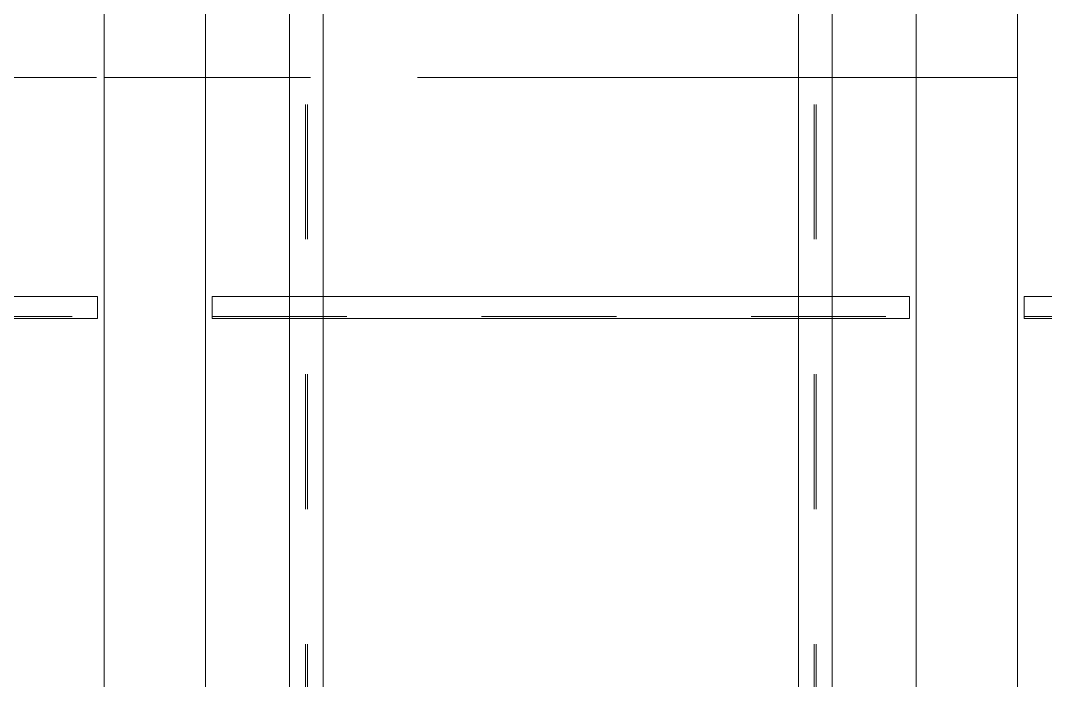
# Model space of a CAD drawing. Header units: millimetres. Extents: x 652937 to 1670132, y 1473552 to 2851037.
# Drawn here: x 663468.4 to 663471.442, y 1524464.994 to 1524466.95 of the extents above; entities that cross this region are included whole.
import ezdxf

# ---------------------------------------------------------------- set-up
doc = ezdxf.new("R2010")
doc.units = ezdxf.units.MM
doc.linetypes.add('XKITLINE00', pattern=[0])
doc.linetypes.add('XKITLINE02', pattern=[4, 2, -2])
doc.layers.add('Part', color=7, linetype='Continuous', lineweight=0)
doc.layers.add('S-GRID', color=7, linetype='Continuous', lineweight=9)

# ---------------------------------------------------------------- blocks, each defined once
blk = doc.blocks.new('*A773429')
at = {"layer": 'S-GRID', "color": 7, "linetype": 'XKITLINE00', "lineweight": 0}
for p, q in [((431.154674, 158.986798), (439.092174, 158.986798)), ((440.679674, 158.986798), (442.267174, 158.986798)), ((443.854674, 158.986798), (451.792174, 158.986798))]:
    blk.add_line(p, q, dxfattribs=at)
blk = doc.blocks.new('*A790446')
at = {"layer": 'Part', "color": 7, "linetype": 'XKITLINE02', "lineweight": 0}
for p, q in [((449.506261, 142.486798), (449.506261, 174.586798)), ((449.506264, 142.486798), (449.506264, 174.586798)), ((449.506289, 174.586798), (449.506289, 142.486798)), ((449.741264, 174.586798), (449.741264, 142.486798)), ((449.741289, 174.586798), (449.741289, 142.486798)), ((449.771264, 174.586798), (449.771264, 142.486798)), ((449.771289, 174.586798), (449.771289, 142.486798)), ((450.006261, 174.586798), (450.006261, 142.486798)), ((450.006264, 174.586798), (450.006264, 142.486798)), ((450.006289, 174.586798), (450.006289, 142.486798)), ((449.506292, 155.736798), (449.506292, 155.411798)), ((450.006292, 155.736798), (450.006292, 155.411798))]:
    blk.add_line(p, q, dxfattribs=at)
at = {"layer": 'Part', "color": 7, "linetype": 'XKITLINE00', "lineweight": 0}
for p, q in [((449.506292, 162.911798), (449.506292, 155.736798)), ((450.006292, 162.911798), (450.006292, 155.736798)), ((449.506292, 155.411798), (449.506292, 149.786797)), ((450.006292, 155.411798), (450.006292, 149.786797))]:
    blk.add_line(p, q, dxfattribs=at)
blk = doc.blocks.new('*A793449')
at = {"layer": 'Part', "color": 7, "linetype": 'XKITLINE02', "lineweight": 0}
for p, q in [((441.956187, 142.486798), (441.956187, 174.586798)), ((441.956189, 142.486798), (441.956189, 174.586798)), ((441.956215, 174.586798), (441.956215, 142.486798)), ((442.191189, 174.586798), (442.191189, 142.486798)), ((442.191215, 174.586798), (442.191215, 142.486798)), ((442.221189, 174.586798), (442.221189, 142.486798)), ((442.221215, 174.586798), (442.221215, 142.486798)), ((442.456187, 174.586798), (442.456187, 142.486798)), ((442.456189, 174.586798), (442.456189, 142.486798)), ((442.456215, 174.586798), (442.456215, 142.486798)), ((441.956217, 155.736798), (441.956217, 155.411798)), ((442.456217, 155.736798), (442.456217, 155.411798))]:
    blk.add_line(p, q, dxfattribs=at)
at = {"layer": 'Part', "color": 7, "linetype": 'XKITLINE00', "lineweight": 0}
for p, q in [((441.956217, 162.911798), (441.956217, 155.736798)), ((442.456217, 162.911798), (442.456217, 155.736798)), ((441.956217, 155.411798), (441.956217, 149.786797)), ((442.456217, 155.411798), (442.456217, 149.786797))]:
    blk.add_line(p, q, dxfattribs=at)
blk = doc.blocks.new('*A797453')
at = {"layer": 'Part', "color": 7, "linetype": 'XKITLINE00', "lineweight": 0}
for p, q in [((451.156099, 155.736798), (440.806188, 155.736798)), ((440.806188, 155.736798), (440.806188, 155.411798)), ((451.156099, 155.736798), (451.156099, 155.411798)), ((451.156099, 155.411798), (440.806188, 155.411798))]:
    blk.add_line(p, q, dxfattribs=at)
at = {"layer": 'Part', "color": 7, "linetype": 'XKITLINE02', "lineweight": 0}
blk.add_line((440.806188, 155.441798), (451.156099, 155.441798), dxfattribs=at)
blk = doc.blocks.new('*A798454')
at = {"layer": 'Part', "color": 7, "linetype": 'XKITLINE00', "lineweight": 0}
for p, q in [((463.206188, 155.736798), (452.856188, 155.736798)), ((452.856188, 155.736798), (452.856188, 155.411798)), ((463.206188, 155.736798), (463.206188, 155.411798)), ((463.206188, 155.411798), (452.856188, 155.411798))]:
    blk.add_line(p, q, dxfattribs=at)
at = {"layer": 'Part', "color": 7, "linetype": 'XKITLINE02', "lineweight": 0}
blk.add_line((452.856188, 155.441798), (463.206188, 155.441798), dxfattribs=at)
blk = doc.blocks.new('*A800456')
at = {"layer": 'Part', "color": 7, "linetype": 'XKITLINE02', "lineweight": 0}
for p, q in [((439.206097, 177.586798), (439.206097, 174.586798)), ((439.206188, 177.586798), (439.206097, 177.586798)), ((439.206097, 177.586798), (439.206188, 177.586798)), ((440.706097, 158.986798), (440.706097, 177.586798)), ((439.206188, 158.986798), (439.206097, 158.986798)), ((439.206097, 158.986798), (439.206188, 158.986798))]:
    blk.add_line(p, q, dxfattribs=at)
at = {"layer": 'Part', "color": 7, "linetype": 'XKITLINE00', "lineweight": 0}
for p, q in [((439.206188, 177.586798), (440.706188, 177.586798)), ((439.206188, 158.986798), (439.206188, 177.586798)), ((440.706188, 177.586798), (440.706188, 158.986798)), ((439.206097, 174.586798), (439.206097, 158.986798)), ((440.706188, 158.986798), (439.206188, 158.986798))]:
    blk.add_line(p, q, dxfattribs=at)
blk = doc.blocks.new('*A801457')
at = {"layer": 'Part', "color": 7, "linetype": 'XKITLINE00', "lineweight": 0}
for p, q in [((439.206097, 158.986798), (439.206097, 149.786797)), ((439.206188, 158.986798), (440.706188, 158.986798)), ((439.206188, 158.986798), (439.206188, 149.786797)), ((440.706188, 158.986798), (440.706188, 149.786797))]:
    blk.add_line(p, q, dxfattribs=at)
at = {"layer": 'Part', "color": 7, "linetype": 'XKITLINE02', "lineweight": 0}
for p, q in [((439.206097, 158.986798), (439.206188, 158.986798)), ((439.206188, 158.986798), (439.206097, 158.986798)), ((440.706097, 158.986798), (440.706097, 142.486798)), ((439.206097, 149.786797), (439.206097, 142.486798)), ((439.206188, 149.786797), (439.206188, 142.486798)), ((440.706188, 149.786797), (440.706188, 142.486798)), ((440.706188, 142.486798), (439.206097, 142.486798))]:
    blk.add_line(p, q, dxfattribs=at)
blk = doc.blocks.new('*A802458')
at = {"layer": 'Part', "color": 7, "linetype": 'XKITLINE00', "lineweight": 0}
for p, q in [((451.256467, 158.986798), (451.256467, 149.786797)), ((451.256558, 158.986798), (452.756558, 158.986798)), ((451.256558, 158.986798), (451.256558, 149.786797)), ((452.756558, 158.986798), (452.756558, 149.786797))]:
    blk.add_line(p, q, dxfattribs=at)
at = {"layer": 'Part', "color": 7, "linetype": 'XKITLINE02', "lineweight": 0}
for p, q in [((451.256467, 158.986798), (451.256558, 158.986798)), ((451.256558, 158.986798), (451.256467, 158.986798)), ((452.756467, 158.986798), (452.756467, 142.486798)), ((451.256467, 149.786797), (451.256467, 142.486798)), ((451.256558, 149.786797), (451.256558, 142.486798)), ((452.756558, 149.786797), (452.756558, 142.486798)), ((452.756558, 142.486798), (451.256467, 142.486798))]:
    blk.add_line(p, q, dxfattribs=at)
blk = doc.blocks.new('*A804460')
at = {"layer": 'Part', "color": 7, "linetype": 'XKITLINE02', "lineweight": 0}
for p, q in [((451.256097, 177.586798), (451.256097, 174.586798)), ((451.256188, 177.586798), (451.256097, 177.586798)), ((451.256097, 177.586798), (451.256188, 177.586798)), ((452.756097, 158.986798), (452.756097, 177.586798)), ((451.256097, 158.986798), (451.256467, 158.986798)), ((451.256188, 158.986798), (451.256097, 158.986798))]:
    blk.add_line(p, q, dxfattribs=at)
at = {"layer": 'Part', "color": 7, "linetype": 'XKITLINE00', "lineweight": 0}
for p, q in [((451.256188, 177.586798), (452.756188, 177.586798)), ((451.256188, 158.986798), (451.256188, 177.586798)), ((452.756188, 177.586798), (452.756188, 158.986798)), ((451.256097, 174.586798), (451.256097, 158.986798)), ((452.756188, 158.986798), (451.256188, 158.986798))]:
    blk.add_line(p, q, dxfattribs=at)
blk = doc.blocks.new('*A819475')
at = {"layer": 'Part', "color": 7, "linetype": 'XKITLINE00', "lineweight": 0}
for p, q in [((424.731187, 155.736798), (439.106192, 155.736798)), ((424.731187, 155.411798), (424.731187, 155.736798)), ((439.106192, 155.736798), (439.106192, 155.411798)), ((439.106192, 155.411798), (424.731187, 155.411798))]:
    blk.add_line(p, q, dxfattribs=at)
at = {"layer": 'Part', "color": 7, "linetype": 'XKITLINE02', "lineweight": 0}
for p, q in [((424.731187, 155.736798), (424.731187, 155.411798)), ((424.731187, 155.441798), (439.106192, 155.441798))]:
    blk.add_line(p, q, dxfattribs=at)
blk = doc.blocks.new('a2')
at = {"color": 7, "lineweight": 0, "xscale": 0.2, "yscale": 0.2, "zscale": 0.2}
for name in ['*A800456', '*A804460', '*A793449', '*A790446', '*A773429', '*A801457', '*A802458', '*A819475', '*A797453', '*A798454']:
    blk.add_blockref(name, (174008.504, -117199.2429), dxfattribs=at)

msp = doc.modelspace()

# ---------------------------------------------------------------- block references
at = {"color": 7}
msp.add_blockref('a2', (489372.3036, 1641634.2272), dxfattribs=at)

doc.saveas('drawing.dxf')
